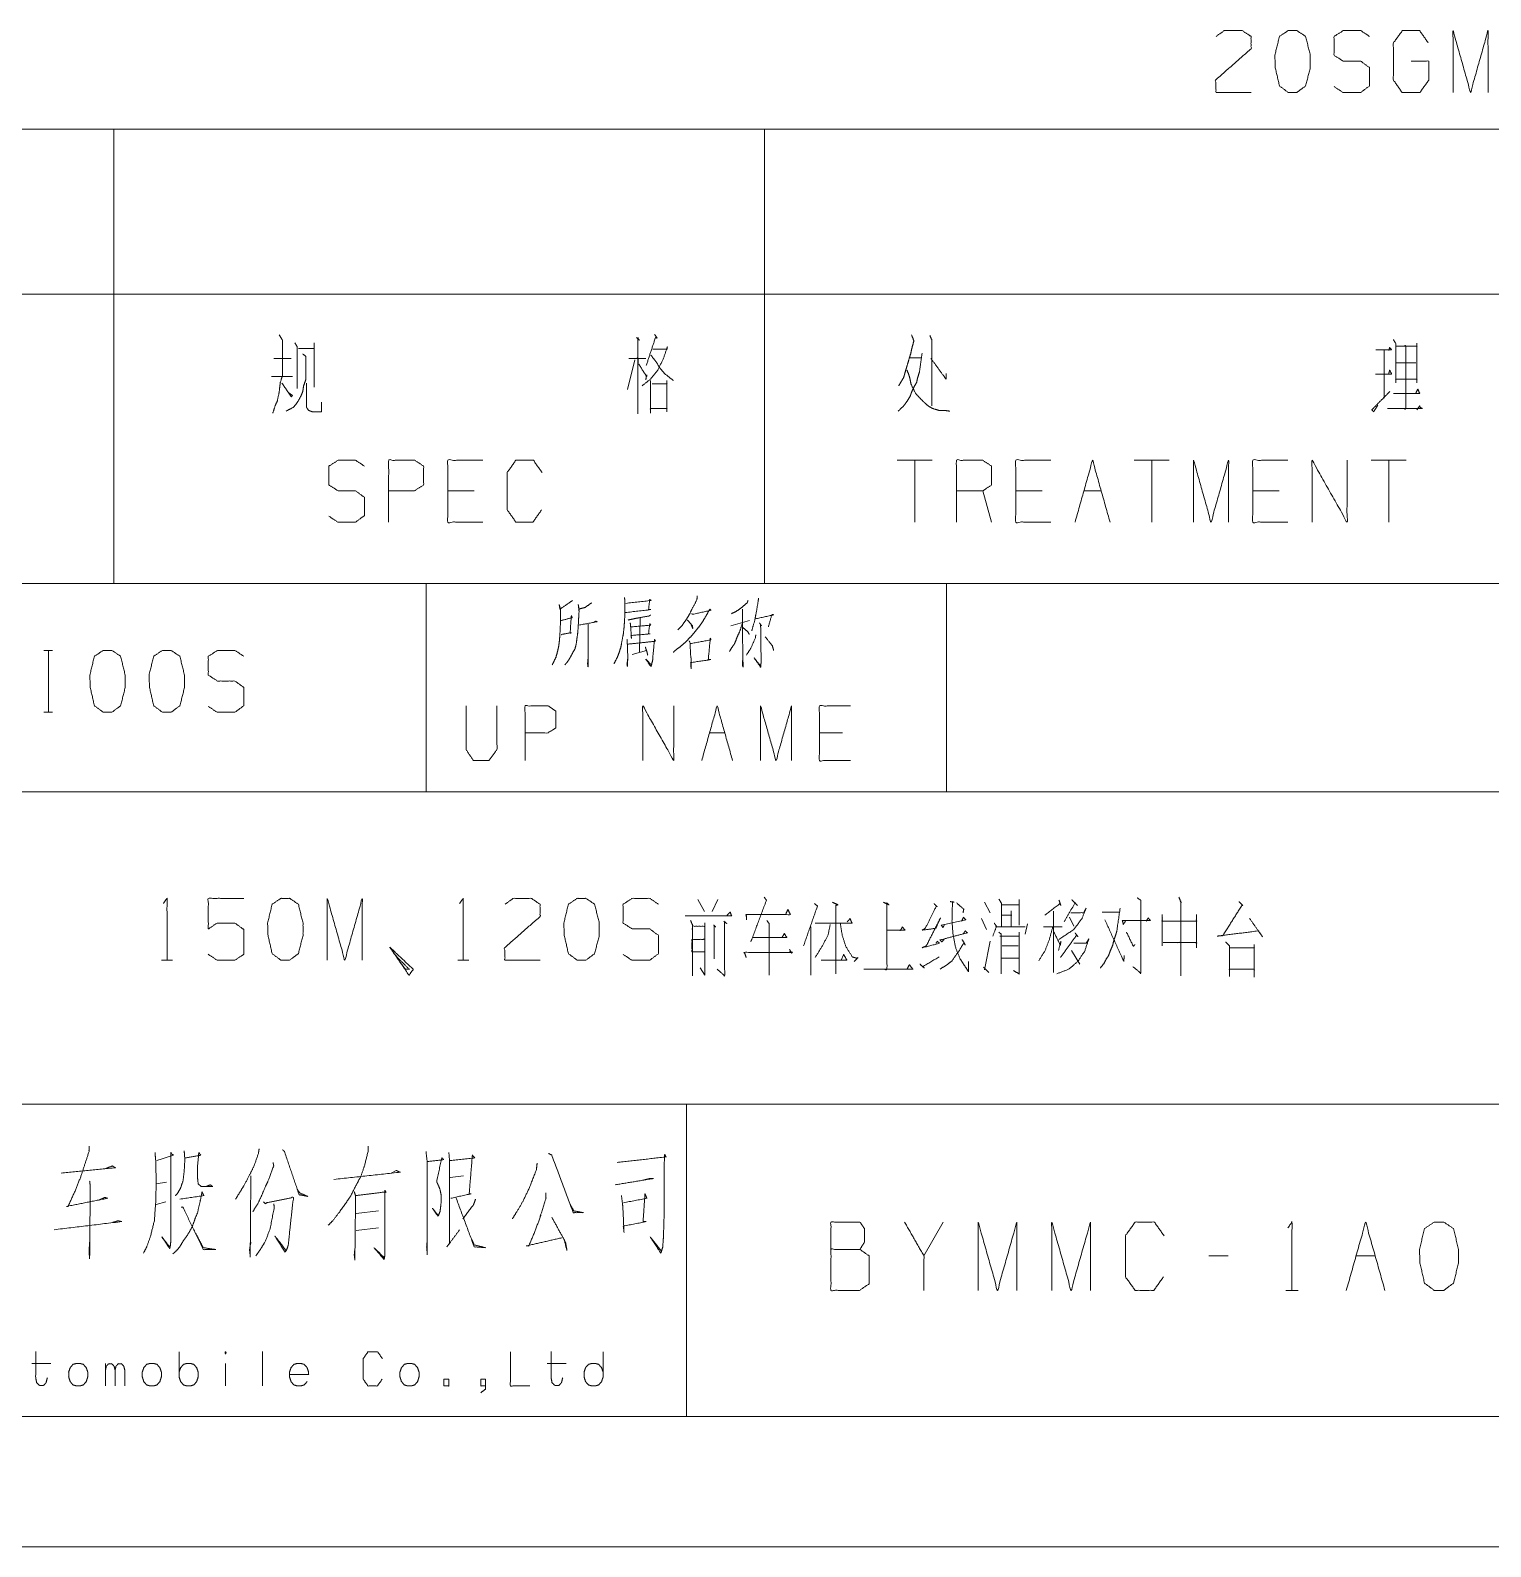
# Model space of a CAD drawing. Header units: millimetres. Extents: x 0 to 420, y 0 to 297.
# Drawn here: x 309.8 to 365.9, y 0 to 58.3 of the extents above; entities that cross this region are included whole.
import ezdxf

# ---------------------------------------------------------------- set-up
doc = ezdxf.new("R2010")
doc.units = ezdxf.units.MM
doc.layers.add('101', color=7, linetype='Continuous', true_color=0xffffff)

msp = doc.modelspace()

# ---------------------------------------------------------------- linework, layer by layer
at = {"layer": '101', "color": 72, "linetype": 'Continuous', "lineweight": 18}
for p, q in [((283, 54.463), (313, 54.463)), ((313, 54.463), (338, 54.463)), ((313, 54.463), (313, 48.113)), ((338, 54.463), (368, 54.463)), ((338, 54.463), (338, 48.113)), ((283, 48.113), (313, 48.113)), ((313, 48.113), (313, 37)), ((313, 48.113), (338, 48.113)), ((338, 48.113), (338, 37)), ((338, 48.113), (368, 48.113)), ((320.102, 46.025), (320.703, 46.025)), ((320.703, 46.25), (320.703, 44.55)), ((319.147, 45.65), (319.819, 45.65)), ((333.018, 45.6), (332.735, 44.45)), ((343.601, 45.675), (344.025, 45.675)), ((361.813, 45.95), (361.813, 44.125)), ((362.255, 45.475), (363.032, 45.475)), ((319.059, 44.95), (319.872, 44.95)), ((344.449, 41.737), (343.106, 41.737)), ((343.778, 41.737), (343.778, 39.362)), ((353.555, 41.737), (352.212, 41.737)), ((352.884, 41.737), (352.884, 39.362)), ((362.661, 41.737), (361.318, 41.737)), ((361.989, 41.737), (361.989, 39.362)), ((326.847, 40.563), (325.839, 40.563)), ((346.726, 39.362), (346.39, 40.563)), ((348.666, 40.563), (347.659, 40.563)), ((350.271, 40.563), (350.943, 40.563)), ((357.772, 40.563), (356.765, 40.563)), ((283, 37), (313, 37)), ((313, 37), (338, 37)), ((338, 37), (368, 37)), ((333.22, 35.666), (333.204, 34.364)), ((336.715, 35.379), (337.433, 35.578)), ((310.317, 34.432), (310.653, 34.432)), ((310.494, 34.432), (310.494, 32.057)), ((332.923, 34.275), (333.469, 34.43)), ((310.317, 32.057), (310.653, 32.057)), ((335.887, 31.261), (336.48, 31.261)), ((341.006, 31.261), (340.116, 31.261)), ((335.447, 24.857), (335.694, 24.407)), ((336.207, 24.857), (335.995, 24.407)), ((346.458, 24.757), (346.67, 24.357)), ((347.112, 24.657), (347.766, 24.657)), ((347.784, 24.857), (347.784, 23.882)), ((346.335, 24.132), (346.529, 23.707)), ((347.095, 24.257), (347.501, 24.257)), ((347.483, 24.432), (347.483, 23.807)), ((348.102, 23.932), (348.014, 23.532)), ((349.724, 24.182), (349.884, 23.832)), ((350.976, 24.382), (351.647, 24.382)), ((339.788, 23.807), (339.788, 21.957)), ((346.882, 23.807), (348.014, 23.807)), ((347.041, 23.457), (347.766, 23.457)), ((339.049, 22.782), (338.961, 22.957)), ((341.043, 22.732), (340.954, 22.532)), ((346.458, 22.157), (346.67, 23.257)), ((347.13, 23.082), (347.749, 23.082)), ((349.795, 22.907), (350.113, 22.382)), ((314.835, 22.532), (315.259, 22.532)), ((326.217, 22.532), (326.642, 22.532)), ((335.535, 22.232), (335.712, 21.957)), ((346.423, 22.257), (346.617, 22.057)), ((347.095, 22.607), (347.784, 22.607)), ((315.025, 14.005), (314.635, 13.936)), ((323.853, 14.454), (323.658, 14.35)), ((326.437, 14.247), (325.925, 14.178)), ((315, 13.246), (314.635, 13.143)), ((323.17, 12.901), (322.316, 12.798)), ((322.316, 12.142), (323.17, 12.246)), ((344.868, 12.469), (344.127, 11.172)), ((355.812, 11.172), (355.071, 11.172)), ((360.728, 11.172), (361.47, 11.172)), ((358.036, 9.847), (358.504, 9.847)), ((309.855, 7.043), (310.587, 7.043)), ((312.684, 6.174), (312.684, 7.043)), ((315.512, 6.519), (315.512, 7.485)), ((317.297, 7.043), (317.297, 6.174)), ((318.712, 7.499), (318.712, 6.174)), ((329.656, 7.043), (330.387, 7.043))]:
    msp.add_line(p, q, dxfattribs=at)
at = {"layer": '101', "color": 133, "linetype": 'Continuous', "lineweight": 18}
for p, q in [((235, 37), (415, 37)), ((325, 37), (325, 29)), ((345, 37), (345, 29)), ((235, 29), (415, 29)), ((285, 17), (394, 17)), ((335, 17), (335, 5)), ((25, 5), (415, 5)), ((235, 5), (415, 5)), ((0, 0), (420, 0))]:
    msp.add_line(p, q, dxfattribs=at)
at = {"layer": '101', "color": 72, "linetype": 'Continuous', "lineweight": 18}
for points, knots in [([(355.352, 58.02), (355.67, 58.245), (356.359, 58.245), (356.695, 58.02), (356.695, 57.545), (355.334, 56.345), (355.352, 55.87), (356.695, 55.87)], [0, 0, 0.069693, 0.192976, 0.265275, 0.350227, 0.674739, 0.759749, 1, 1]), ([(358.459, 55.87), (358.795, 56.12), (358.972, 56.82), (358.972, 57.295), (358.795, 58.02), (358.459, 58.245), (358.123, 58.245), (357.788, 58.02), (357.611, 57.295), (357.628, 56.82), (357.788, 56.12), (358.123, 55.87), (358.459, 55.87)], [0, 0, 0.06753, 0.183975, 0.260587, 0.380946, 0.446148, 0.500311, 0.565508, 0.685866, 0.762531, 0.878313, 0.945837, 1, 1]), ([(359.887, 56.095), (360.223, 55.87), (360.912, 55.87), (361.248, 56.12), (361.248, 56.82), (360.912, 57.07), (360.241, 57.07), (359.887, 57.295), (359.887, 58.02), (360.241, 58.245), (360.912, 58.245), (361.248, 58.02)], [0, 0, 0.068034, 0.184052, 0.25452, 0.372336, 0.442803, 0.555843, 0.626371, 0.748394, 0.818921, 0.931961, 1, 1]), ([(362.853, 57.07), (363.525, 57.07), (363.525, 56.345), (363.189, 55.87), (362.5, 55.87), (362.164, 56.345), (362.164, 57.77), (362.517, 58.245), (363.171, 58.245), (363.507, 57.77)], [0, 0, 0.103293, 0.214793, 0.304258, 0.410272, 0.499737, 0.718894, 0.809957, 0.910535, 1, 1]), ([(364.458, 55.87), (364.458, 58.245), (365.13, 55.87), (365.801, 58.245), (365.801, 55.87)], [0, 0, 0.245192, 0.499999, 0.754808, 1, 1]), ([(319.359, 46.55), (319.483, 46.35), (319.483, 45), (319.395, 44.7), (319.359, 44.375), (319.289, 44.025), (319.2, 43.825), (319.112, 43.55)], [0, 0, 0.076125, 0.513098, 0.614331, 0.720148, 0.835726, 0.906504, 1, 1]), ([(319.96, 46.25), (320.049, 46.1), (320.049, 44.5)], [0, 0, 0.098129, 1, 1]), ([(333.089, 46.45), (333.195, 46.35), (333.142, 46.425), (333.142, 43.525), (333.142, 45.65), (332.788, 45.65), (333.442, 45.65)], [0, 0, 0.023247, 0.037896, 0.500409, 0.839319, 0.895699, 1, 1]), ([(333.708, 46), (334.255, 46), (334.273, 46.1), (334.114, 45.625), (333.884, 45.175), (333.619, 44.85), (333.301, 44.6)], [0, 0, 0.220966, 0.26192, 0.463932, 0.667691, 0.836831, 1, 1]), ([(333.778, 46.575), (333.884, 46.425), (333.814, 46.45), (333.46, 45.375)], [0, 0, 0.132126, 0.186059, 1, 1]), ([(343.654, 46.55), (343.742, 46.325), (343.654, 46), (343.619, 45.825), (343.548, 45.6), (343.477, 45.35), (343.407, 45.125), (343.354, 44.925), (343.265, 44.775), (343.159, 44.6)], [0, 0, 0.116541, 0.278918, 0.364993, 0.478696, 0.603951, 0.71766, 0.817412, 0.901346, 1, 1]), ([(344.361, 46.525), (344.432, 46.35), (344.432, 43.825)], [0, 0, 0.06955, 1, 1]), ([(361.495, 45.975), (362.096, 45.975), (362.025, 46.075), (361.989, 45.95)], [0, 0, 0.704243, 0.847777, 1, 1]), ([(362.166, 46.375), (362.255, 46.225), (362.255, 44.725), (362.255, 44.85), (363.068, 44.85), (363.068, 44.725), (363.068, 46.225), (363.068, 46.125), (362.255, 46.125), (362.643, 46.125), (362.643, 43.725), (361.936, 43.725), (363.28, 43.725), (363.191, 43.775), (363.174, 43.825), (363.068, 43.675)], [0, 0, 0.016856, 0.162098, 0.174201, 0.252928, 0.265031, 0.410272, 0.419955, 0.498682, 0.536334, 0.76872, 0.837175, 0.967244, 0.977077, 0.982211, 1, 1]), ([(320.261, 45.825), (320.385, 45.725), (320.385, 44.85), (320.296, 44.6), (320.261, 44.375), (320.19, 44.2), (320.049, 43.95), (319.907, 43.775), (319.624, 43.625)], [0, 0, 0.062435, 0.405831, 0.509895, 0.599279, 0.673351, 0.786072, 0.874364, 1, 1]), ([(333.637, 45.775), (333.814, 45.55), (334.008, 45.25), (334.185, 45.05), (334.503, 44.8)], [0, 0, 0.21756, 0.48939, 0.692342, 1, 1]), ([(344.06, 45.85), (343.954, 45.125), (343.884, 44.9), (343.848, 44.725), (343.742, 44.55), (343.654, 44.35), (343.601, 44.2), (343.477, 44), (343.371, 43.85), (343.141, 43.625)], [0, 0, 0.296653, 0.392139, 0.46442, 0.547269, 0.635793, 0.700209, 0.795421, 0.869798, 1, 1]), ([(344.396, 45.65), (344.98, 44.85), (344.98, 45.075)], [0, 0, 0.814824, 1, 1]), ([(333.177, 45.425), (333.478, 44.95), (333.478, 45.025), (333.442, 44.825)], [0, 0, 0.668993, 0.75826, 1, 1]), ([(343.477, 45.2), (343.548, 45.025), (343.601, 44.825), (343.636, 44.65), (343.813, 44.3), (343.901, 44.2), (344.149, 43.95), (344.29, 43.825), (344.467, 43.725), (344.714, 43.65), (344.944, 43.65), (345.121, 43.625)], [0, 0, 0.075192, 0.15762, 0.228747, 0.384949, 0.438119, 0.578251, 0.653441, 0.734337, 0.837345, 0.928883, 1, 1]), ([(361.477, 45.05), (362.096, 45.05), (362.025, 45.2), (361.989, 45.075)], [0, 0, 0.676561, 0.857934, 1, 1]), ([(319.465, 44.7), (319.819, 44.175), (319.872, 44.225), (319.731, 44.325)], [0, 0, 0.720064, 0.802978, 1, 1]), ([(320.402, 44.7), (320.402, 43.775), (320.491, 43.65), (320.632, 43.6), (320.985, 43.6), (320.985, 43.975)], [0, 0, 0.472764, 0.551003, 0.627661, 0.808338, 1, 1]), ([(333.619, 44.8), (333.619, 43.55), (333.619, 43.725), (334.255, 43.725), (334.255, 43.6), (334.255, 44.8), (334.255, 44.675), (333.69, 44.675)], [0, 0, 0.306605, 0.34953, 0.505604, 0.536265, 0.830605, 0.861265, 1, 1]), ([(361.565, 43.85), (361.406, 43.6), (361.336, 43.675), (362.025, 44.375)], [0, 0, 0.214427, 0.289033, 1, 1]), ([(362.166, 44.3), (363.174, 44.3), (363.103, 44.475), (363.032, 44.325)], [0, 0, 0.739673, 0.878255, 1, 1]), ([(321.269, 39.588), (321.604, 39.362), (322.294, 39.362), (322.63, 39.613), (322.63, 40.313), (322.294, 40.563), (321.622, 40.563), (321.269, 40.788), (321.269, 41.513), (321.622, 41.737), (322.294, 41.737), (322.63, 41.513)], [0, 0, 0.068037, 0.184055, 0.25452, 0.372335, 0.4428, 0.555844, 0.626371, 0.748393, 0.81892, 0.931964, 1, 1]), ([(323.563, 39.362), (323.563, 41.737), (324.57, 41.737), (324.906, 41.513), (324.906, 40.788), (324.553, 40.563), (323.563, 40.563)], [0, 0, 0.401147, 0.571311, 0.639588, 0.762044, 0.832821, 1, 1]), ([(327.183, 39.362), (325.839, 39.362), (325.839, 41.737), (327.183, 41.737)], [0, 0, 0.26539, 0.73461, 1, 1]), ([(329.441, 39.838), (329.106, 39.362), (328.452, 39.362), (328.116, 39.838), (328.116, 41.263), (328.452, 41.737), (329.123, 41.737), (329.459, 41.263)], [0, 0, 0.114568, 0.243366, 0.357936, 0.638584, 0.753154, 0.885433, 1, 1]), ([(345.383, 39.362), (345.383, 41.737), (346.39, 41.737), (346.726, 41.513), (346.726, 40.788), (346.39, 40.563), (345.383, 40.563)], [0, 0, 0.400951, 0.571036, 0.639278, 0.761673, 0.829915, 1, 1]), ([(349.002, 39.362), (347.659, 39.362), (347.659, 41.737), (349.002, 41.737)], [0, 0, 0.26539, 0.73461, 1, 1]), ([(349.935, 39.362), (350.607, 41.737), (351.279, 39.362)], [0, 0, 0.499999, 1, 1]), ([(354.488, 39.362), (354.488, 41.737), (355.16, 39.362), (355.832, 41.737), (355.832, 39.362)], [0, 0, 0.245192, 0.500001, 0.754808, 1, 1]), ([(358.108, 39.362), (356.765, 39.362), (356.765, 41.737), (358.108, 41.737)], [0, 0, 0.26539, 0.73461, 1, 1]), ([(359.041, 39.362), (359.041, 41.737), (360.385, 39.362), (360.385, 41.737)], [0, 0, 0.317574, 0.682426, 1, 1]), ([(330.629, 36.351), (330.566, 36.307), (330.145, 36.02), (330.114, 36.196), (330.161, 36.02), (330.161, 35.446), (330.145, 35.092), (330.129, 34.849), (330.098, 34.606), (330.051, 34.386), (329.989, 34.165), (329.911, 34.01), (329.848, 33.878)], [0, 0, 0.024363, 0.186803, 0.243942, 0.302154, 0.485024, 0.597668, 0.675195, 0.753199, 0.825098, 0.89819, 0.953346, 1, 1]), ([(331.363, 36.262), (331.113, 36.086), (330.879, 36.02), (330.847, 36.196), (330.879, 35.931), (330.863, 35.666), (330.847, 35.379), (330.832, 35.136), (330.801, 34.916), (330.769, 34.673), (330.723, 34.496), (330.645, 34.364), (330.566, 34.209), (330.488, 34.077), (330.41, 33.966), (330.332, 33.878)], [0, 0, 0.096319, 0.172937, 0.229415, 0.313416, 0.396985, 0.487495, 0.564125, 0.634336, 0.711437, 0.768975, 0.817388, 0.871906, 0.920319, 0.962889, 1, 1]), ([(332.626, 36.461), (332.642, 36.262), (332.642, 35.909), (332.626, 35.578), (332.611, 35.357), (332.58, 35.07), (332.533, 34.827), (332.486, 34.562), (332.424, 34.364), (332.346, 34.165), (332.221, 33.922)], [0, 0, 0.076503, 0.212087, 0.33934, 0.424292, 0.535105, 0.630037, 0.733301, 0.813245, 0.895183, 1, 1]), ([(332.673, 36.24), (333.641, 36.351), (333.594, 36.395), (333.548, 35.998), (333.626, 35.998), (332.658, 35.887)], [0, 0, 0.39108, 0.416924, 0.577585, 0.60892, 1, 1]), ([(335.42, 36.527), (335.405, 36.373), (335.217, 36.02), (335.108, 35.799), (334.983, 35.6), (334.827, 35.379), (334.671, 35.225)], [0, 0, 0.101774, 0.363754, 0.525154, 0.678922, 0.85608, 1, 1]), ([(337.371, 36.351), (337.34, 36.262), (337.137, 36.086), (336.918, 35.931), (336.731, 35.843)], [0, 0, 0.111856, 0.433088, 0.752703, 1, 1]), ([(337.777, 36.439), (337.761, 36.329), (337.683, 35.865), (337.621, 35.556), (337.511, 35.181)], [0, 0, 0.086565, 0.451629, 0.696477, 1, 1]), ([(330.192, 35.026), (330.223, 35.048), (330.582, 35.114), (330.535, 35.092), (330.582, 35.777), (330.613, 35.688), (330.176, 35.578)], [0, 0, 0.022681, 0.239273, 0.269981, 0.676983, 0.732557, 1, 1]), ([(330.863, 35.401), (331.566, 35.534), (331.519, 35.556), (331.441, 35.512)], [0, 0, 0.834819, 0.895271, 1, 1]), ([(333.626, 35.799), (333.579, 35.755), (333.188, 35.688), (332.97, 35.644), (332.767, 35.6)], [0, 0, 0.07226, 0.516589, 0.766867, 1, 1]), ([(335.202, 35.843), (335.248, 35.821), (335.951, 35.975), (335.904, 36.02), (335.779, 35.799), (335.639, 35.556), (335.498, 35.357), (335.342, 35.158), (335.17, 34.96), (334.983, 34.761), (334.78, 34.584), (334.624, 34.474), (334.499, 34.364)], [0, 0, 0.017093, 0.254607, 0.275864, 0.359629, 0.452278, 0.53264, 0.616084, 0.70281, 0.792986, 0.881828, 0.944963, 1, 1]), ([(335.03, 35.6), (335.061, 35.578), (335.233, 35.379), (335.248, 35.269), (335.186, 35.423)], [0, 0, 0.066028, 0.519581, 0.712132, 1, 1]), ([(337.152, 36.02), (337.168, 34.275), (337.184, 33.79), (337.152, 33.878), (337.168, 34.077)], [0, 0, 0.691283, 0.883884, 0.921006, 1, 1]), ([(337.652, 35.644), (338.354, 35.799), (338.292, 35.821), (338.151, 35.335)], [0, 0, 0.557066, 0.608364, 1, 1]), ([(331.222, 35.446), (331.222, 33.812), (331.207, 33.922), (331.222, 34.099)], [0, 0, 0.849783, 0.907772, 1, 1]), ([(332.845, 35.49), (332.861, 35.335), (332.892, 34.894), (332.876, 35.004), (333.61, 35.07), (333.548, 35.07), (333.594, 35.468), (333.626, 35.401), (332.861, 35.335)], [0, 0, 0.056492, 0.217482, 0.258029, 0.525926, 0.548635, 0.694164, 0.720796, 1, 1]), ([(337.152, 35.468), (337.059, 35.181), (336.949, 34.938), (336.856, 34.695), (336.762, 34.562), (336.653, 34.386)], [0, 0, 0.251918, 0.474135, 0.691326, 0.826694, 1, 1]), ([(337.168, 35.313), (337.371, 35.136), (337.418, 35.048)], [0, 0, 0.729109, 1, 1]), ([(337.668, 35.026), (337.652, 34.916), (337.48, 34.518), (337.309, 34.253)], [0, 0, 0.129619, 0.632946, 1, 1]), ([(337.808, 35.49), (337.886, 35.379), (337.855, 35.401), (337.87, 34.231), (337.87, 33.944), (337.855, 33.79), (337.605, 34.143), (337.855, 33.834)], [0, 0, 0.051678, 0.066298, 0.513635, 0.623349, 0.682727, 0.848098, 1, 1]), ([(338.027, 34.96), (338.308, 34.606), (338.354, 34.43)], [0, 0, 0.711821, 1, 1]), ([(312.93, 32.057), (313.266, 32.307), (313.442, 33.007), (313.442, 33.482), (313.266, 34.207), (312.93, 34.432), (312.594, 34.432), (312.258, 34.207), (312.081, 33.482), (312.099, 33.007), (312.258, 32.307), (312.594, 32.057), (312.93, 32.057)], [0, 0, 0.067524, 0.18397, 0.260583, 0.380942, 0.446139, 0.500306, 0.565503, 0.685863, 0.762528, 0.878309, 0.945833, 1, 1]), ([(315.206, 32.057), (315.542, 32.307), (315.719, 33.007), (315.719, 33.482), (315.542, 34.207), (315.206, 34.432), (314.87, 34.432), (314.535, 34.207), (314.358, 33.482), (314.375, 33.007), (314.535, 32.307), (314.87, 32.057), (315.206, 32.057)], [0, 0, 0.067527, 0.183972, 0.260584, 0.380943, 0.446142, 0.500305, 0.565505, 0.685864, 0.762529, 0.87831, 0.945837, 1, 1]), ([(316.634, 32.282), (316.97, 32.057), (317.659, 32.057), (317.995, 32.307), (317.995, 33.007), (317.659, 33.257), (316.988, 33.257), (316.634, 33.482), (316.634, 34.207), (316.988, 34.432), (317.659, 34.432), (317.995, 34.207)], [0, 0, 0.068036, 0.184054, 0.254519, 0.372334, 0.4428, 0.555843, 0.62637, 0.748393, 0.81892, 0.931963, 1, 1]), ([(332.72, 34.849), (332.736, 34.651), (332.751, 34.143), (332.736, 33.812), (332.72, 33.9), (332.751, 34.121)], [0, 0, 0.147471, 0.523364, 0.768667, 0.835021, 1, 1]), ([(332.751, 34.673), (333.813, 34.783), (333.782, 34.849), (333.766, 34.739), (333.719, 34.231), (333.704, 34.032), (333.641, 33.812), (333.438, 34.099), (333.657, 33.878)], [0, 0, 0.374083, 0.399749, 0.43883, 0.61759, 0.687458, 0.767887, 0.891105, 1, 1]), ([(333.423, 34.562), (333.485, 34.386), (333.516, 34.253)], [0, 0, 0.579215, 1, 1]), ([(335.108, 34.805), (335.139, 34.739), (335.17, 34.187), (335.186, 34.121), (335.186, 33.723), (335.17, 33.9), (335.17, 33.966), (335.935, 34.077), (335.842, 34.077), (335.92, 34.894), (335.951, 34.849), (335.904, 34.827), (335.155, 34.695)], [0, 0, 0.018828, 0.160986, 0.178485, 0.280676, 0.326272, 0.343303, 0.542024, 0.566111, 0.777126, 0.791033, 0.804348, 1, 1]), ([(326.539, 32.299), (326.539, 30.621), (326.82, 30.202), (327.413, 30.202), (327.725, 30.621), (327.725, 32.299)], [0, 0, 0.337151, 0.438599, 0.557782, 0.662849, 1, 1]), ([(328.802, 30.202), (328.802, 32.299), (329.691, 32.299), (329.988, 32.1), (329.988, 31.46), (329.676, 31.261), (328.802, 31.261)], [0, 0, 0.401145, 0.571312, 0.639588, 0.762043, 0.832818, 1, 1]), ([(333.328, 30.202), (333.328, 32.299), (334.514, 30.202), (334.514, 32.299)], [0, 0, 0.317574, 0.682426, 1, 1]), ([(337.853, 30.202), (337.853, 32.299), (338.447, 30.202), (339.04, 32.299), (339.04, 30.202)], [0, 0, 0.245192, 0.5, 0.754808, 1, 1]), ([(341.303, 30.202), (340.116, 30.202), (340.116, 32.299), (341.303, 32.299)], [0, 0, 0.265389, 0.734611, 1, 1]), ([(314.906, 24.707), (315.047, 24.907), (315.047, 22.532)], [0, 0, 0.093487, 1, 1]), ([(316.634, 22.757), (316.97, 22.532), (317.659, 22.532), (317.995, 22.757), (317.995, 23.707), (317.659, 23.957), (316.97, 23.957), (316.634, 23.732), (316.634, 24.907), (317.995, 24.907)], [0, 0, 0.062229, 0.168343, 0.230572, 0.376815, 0.441265, 0.54738, 0.609609, 0.790489, 1, 1]), ([(319.759, 22.532), (320.095, 22.782), (320.272, 23.482), (320.272, 23.957), (320.095, 24.682), (319.759, 24.907), (319.423, 24.907), (319.087, 24.682), (318.911, 23.957), (318.928, 23.482), (319.087, 22.782), (319.423, 22.532), (319.759, 22.532)], [0, 0, 0.067524, 0.18397, 0.260582, 0.380941, 0.446138, 0.500304, 0.565503, 0.685862, 0.762527, 0.878307, 0.945834, 1, 1]), ([(321.205, 22.532), (321.205, 24.907), (321.877, 22.532), (322.548, 24.907), (322.548, 22.532)], [0, 0, 0.245192, 0.5, 0.754808, 1, 1]), ([(326.288, 24.707), (326.429, 24.907), (326.429, 22.532)], [0, 0, 0.093487, 1, 1]), ([(328.034, 24.682), (328.352, 24.907), (329.042, 24.907), (329.378, 24.682), (329.378, 24.207), (328.017, 23.007), (328.034, 22.532), (329.378, 22.532)], [0, 0, 0.069691, 0.192975, 0.265273, 0.350226, 0.674741, 0.759753, 1, 1]), ([(331.142, 22.532), (331.477, 22.782), (331.654, 23.482), (331.654, 23.957), (331.477, 24.682), (331.142, 24.907), (330.806, 24.907), (330.47, 24.682), (330.293, 23.957), (330.311, 23.482), (330.47, 22.782), (330.806, 22.532), (331.142, 22.532)], [0, 0, 0.067524, 0.18397, 0.260582, 0.380941, 0.446138, 0.500304, 0.565503, 0.685862, 0.762527, 0.878307, 0.945834, 1, 1]), ([(332.57, 22.757), (332.905, 22.532), (333.595, 22.532), (333.931, 22.782), (333.931, 23.482), (333.595, 23.732), (332.923, 23.732), (332.57, 23.957), (332.57, 24.682), (332.923, 24.907), (333.595, 24.907), (333.931, 24.682)], [0, 0, 0.068034, 0.184056, 0.254519, 0.372335, 0.442798, 0.555845, 0.62637, 0.748393, 0.818918, 0.931966, 1, 1]), ([(337.317, 24.082), (337.299, 24.282), (338.996, 24.282), (338.908, 24.482), (338.819, 24.307)], [0, 0, 0.086832, 0.820651, 0.915215, 1, 1]), ([(337.989, 24.957), (338.077, 24.832), (337.476, 23.232)], [0, 0, 0.082209, 1, 1]), ([(339.929, 24.707), (340.035, 24.607), (339.505, 23.082)], [0, 0, 0.0828, 1, 1]), ([(340.619, 24.757), (340.831, 24.657), (340.742, 24.632), (340.742, 22.007)], [0, 0, 0.079453, 0.11057, 1, 1]), ([(342.577, 24.757), (342.789, 24.657), (342.701, 24.732), (342.701, 22.182), (341.817, 22.182), (343.708, 22.182), (343.567, 22.357), (343.478, 22.182)], [0, 0, 0.038464, 0.057478, 0.475756, 0.620718, 0.930937, 0.967843, 1, 1]), ([(344.518, 24.707), (344.641, 24.582), (344.606, 24.607), (344.182, 23.757), (344.058, 23.682), (344.588, 23.757), (344.765, 24.157), (344.217, 23.082), (344.058, 23.007), (344.73, 23.182), (344.641, 23.257), (344.588, 23.182)], [0, 0, 0.038478, 0.04795, 0.255777, 0.287431, 0.404592, 0.500263, 0.76423, 0.802706, 0.95455, 0.979906, 1, 1]), ([(345.136, 24.782), (345.295, 24.757), (345.225, 24.782), (345.207, 24.032), (345.242, 23.557), (345.348, 23.007), (345.507, 22.607), (345.843, 22.082), (345.843, 22.482)], [0, 0, 0.046322, 0.067892, 0.283696, 0.420711, 0.581836, 0.705665, 0.884937, 1, 1]), ([(345.384, 24.732), (345.666, 24.482), (345.666, 24.507), (345.631, 24.357)], [0, 0, 0.678201, 0.723116, 1, 1]), ([(347.006, 24.882), (347.112, 24.707), (347.112, 23.807)], [0, 0, 0.185256, 1, 1]), ([(349.318, 24.832), (349.389, 24.632), (349.353, 24.707), (348.77, 24.257)], [0, 0, 0.205602, 0.285965, 1, 1]), ([(349.778, 24.357), (350.272, 24.357), (350.361, 24.532), (350.202, 24.132), (349.884, 23.707), (349.318, 23.332)], [0, 0, 0.212316, 0.296426, 0.481105, 0.708866, 1, 1]), ([(349.813, 24.857), (350.025, 24.632), (349.937, 24.732), (349.512, 24.007)], [0, 0, 0.241078, 0.34513, 1, 1]), ([(351.665, 24.532), (351.541, 23.657), (351.506, 23.532), (351.435, 23.332), (351.382, 23.107), (351.294, 22.907), (351.223, 22.707), (351.135, 22.582), (351.047, 22.407), (350.905, 22.232)], [0, 0, 0.358969, 0.411736, 0.497904, 0.591806, 0.680628, 0.766795, 0.828972, 0.908611, 1, 1]), ([(352.319, 24.932), (352.461, 24.832), (352.461, 22.032), (352.16, 22.282)], [0, 0, 0.051479, 0.883809, 1, 1]), ([(353.924, 24.957), (354.012, 24.732), (353.995, 24.782), (353.995, 21.932), (353.995, 23.207), (353.323, 23.207), (354.596, 23.207), (354.596, 23.007), (354.596, 24.282), (354.596, 24.032), (353.288, 24.032), (353.288, 24.282), (353.288, 23.082)], [0, 0, 0.022286, 0.027176, 0.289921, 0.407465, 0.469388, 0.586711, 0.605149, 0.722693, 0.745741, 0.866323, 0.88937, 1, 1]), ([(356.236, 24.782), (356.377, 24.632), (356.342, 24.632), (355.617, 23.482), (355.405, 23.457), (356.978, 23.657), (357.137, 23.432), (356.642, 24.132)], [0, 0, 0.045481, 0.053278, 0.353145, 0.400265, 0.750089, 0.810879, 1, 1]), ([(334.952, 24.232), (336.737, 24.232), (336.684, 24.382), (336.561, 24.257)], [0, 0, 0.842006, 0.917048, 1, 1]), ([(335.164, 24.057), (335.235, 23.882), (335.235, 21.932), (335.235, 23.832), (335.712, 23.832), (335.712, 23.957), (335.712, 21.957), (335.712, 23.332), (335.217, 23.332), (335.217, 22.857), (335.694, 22.857)], [0, 0, 0.019945, 0.226009, 0.426789, 0.477219, 0.490429, 0.701776, 0.847078, 0.899375, 0.94957, 1, 1]), ([(336.437, 24.032), (336.561, 23.932), (336.472, 24.007), (336.472, 21.932), (336.189, 22.182)], [0, 0, 0.058329, 0.10083, 0.861609, 1, 1]), ([(338.095, 24.057), (338.183, 23.932), (338.183, 21.957)], [0, 0, 0.071934, 1, 1]), ([(339.947, 23.957), (341.361, 23.957), (341.29, 24.132), (341.184, 24.007)], [0, 0, 0.80038, 0.907215, 1, 1]), ([(340.53, 23.907), (340.442, 23.482), (340.212, 23.057), (339.947, 22.632)], [0, 0, 0.3061, 0.646782, 1, 1]), ([(340.919, 23.932), (340.99, 23.482), (341.131, 23.057), (341.379, 22.657), (341.538, 22.607), (341.591, 22.632), (341.449, 22.482)], [0, 0, 0.252328, 0.500434, 0.760976, 0.853346, 0.885817, 1, 1]), ([(344.924, 23.907), (344.853, 23.782), (344.8, 23.882), (345.737, 24.082), (345.649, 24.182), (345.578, 24.032)], [0, 0, 0.094855, 0.169616, 0.802317, 0.890463, 1, 1]), ([(346.829, 23.957), (346.918, 23.832), (346.776, 23.457)], [0, 0, 0.276406, 1, 1]), ([(348.717, 23.807), (349.442, 23.807), (349.106, 23.807), (349.106, 24.407), (349.106, 22.057)], [0, 0, 0.180694, 0.264428, 0.414035, 1, 1]), ([(351.082, 24.082), (351.807, 22.482), (351.824, 22.707)], [0, 0, 0.886136, 1, 1]), ([(351.877, 24.032), (351.789, 23.907), (351.754, 24.057), (352.832, 24.057), (352.743, 24.157), (352.673, 24.032)], [0, 0, 0.092077, 0.184785, 0.83335, 0.913616, 1, 1]), ([(336.048, 23.882), (336.136, 23.807), (336.066, 23.832), (336.066, 22.582)], [0, 0, 0.080438, 0.132478, 1, 1]), ([(337.547, 23.407), (338.855, 23.407), (338.766, 23.557), (338.678, 23.407)], [0, 0, 0.789753, 0.894874, 1, 1]), ([(342.718, 23.682), (343.408, 23.682), (343.302, 23.807), (343.213, 23.657)], [0, 0, 0.670978, 0.830543, 1, 1]), ([(344.906, 23.332), (344.818, 23.232), (344.747, 23.307), (345.79, 23.582), (345.719, 23.657), (345.631, 23.532)], [0, 0, 0.084936, 0.150544, 0.836969, 0.902568, 1, 1]), ([(345.596, 23.332), (345.719, 23.107), (345.666, 23.207), (345.49, 22.907), (345.207, 22.507), (345.048, 22.382), (344.747, 22.182)], [0, 0, 0.144965, 0.208865, 0.405443, 0.682, 0.796218, 1, 1]), ([(347.006, 23.607), (347.095, 23.532), (347.095, 22.007)], [0, 0, 0.070643, 1, 1]), ([(347.784, 23.607), (347.784, 22.007), (347.572, 22.132)], [0, 0, 0.866656, 1, 1]), ([(349.071, 23.782), (348.947, 23.332), (348.788, 22.907), (348.54, 22.507)], [0, 0, 0.335544, 0.661817, 1, 1]), ([(349.124, 23.607), (349.371, 23.107), (349.389, 23.257), (349.3, 22.907)], [0, 0, 0.521433, 0.6626, 1, 1]), ([(349.884, 23.182), (350.361, 23.182), (350.467, 23.357), (350.308, 22.882), (350.043, 22.482), (349.689, 22.182), (349.23, 22.007)], [0, 0, 0.182288, 0.260445, 0.451781, 0.635079, 0.812174, 1, 1]), ([(349.937, 23.582), (350.043, 23.432), (349.99, 23.482), (349.371, 22.632)], [0, 0, 0.140457, 0.196169, 1, 1]), ([(351.913, 23.607), (352.178, 23.057), (352.231, 23.132)], [0, 0, 0.869223, 1, 1]), ([(323.746, 22.807), (324.347, 22.182), (324.206, 22.182), (323.605, 23.032), (324.347, 21.957), (324.507, 22.182), (323.605, 23.032)], [0, 0, 0.178025, 0.20706, 0.420795, 0.689031, 0.745609, 1, 1]), ([(337.299, 22.632), (337.229, 22.832), (339.067, 22.832), (338.961, 22.882)], [0, 0, 0.097865, 0.945913, 1, 1]), ([(340.177, 22.532), (341.167, 22.532), (341.043, 22.757)], [0, 0, 0.794016, 1, 1]), ([(355.723, 23.232), (355.865, 23.082), (355.865, 21.907), (355.865, 22.182), (356.819, 22.182), (356.819, 21.882), (356.819, 23.132), (356.819, 23.007), (355.882, 23.007)], [0, 0, 0.039471, 0.264467, 0.317125, 0.499887, 0.557333, 0.79669, 0.820626, 1, 1]), ([(343.97, 22.382), (344.146, 22.232), (344.076, 22.282), (344.712, 22.657)], [0, 0, 0.21932, 0.301255, 1, 1]), ([(312.05, 15.385), (312.05, 15.178), (311.733, 14.212), (311.513, 13.66), (311.245, 13.074), (311.196, 13.074), (312.757, 13.384), (312.66, 13.419), (312.44, 13.315)], [0, 0, 0.046524, 0.275032, 0.408545, 0.553501, 0.564465, 0.92219, 0.945453, 1, 1]), ([(314.659, 14.833), (315.293, 15.04), (315.196, 15.109), (315.196, 11.763), (315.171, 11.521), (315.147, 11.452), (314.854, 11.901), (315.147, 11.521)], [0, 0, 0.122094, 0.143965, 0.756447, 0.800872, 0.814266, 0.912285, 1, 1]), ([(315.708, 15.213), (315.732, 14.868), (315.708, 14.419), (315.659, 14.04), (315.561, 13.764), (315.439, 13.557), (315.366, 13.488)], [0, 0, 0.190955, 0.438946, 0.650198, 0.811822, 0.94447, 1, 1]), ([(315.757, 14.937), (316.342, 15.04), (316.269, 15.144), (316.22, 14.626), (316.22, 14.178), (316.244, 13.936), (316.366, 13.833), (316.805, 13.833), (316.708, 13.902), (316.537, 13.833)], [0, 0, 0.209703, 0.254415, 0.437769, 0.595975, 0.681595, 0.738019, 0.892888, 0.935041, 1, 1]), ([(318.585, 15.282), (318.561, 15.109), (318.39, 14.626), (318.219, 14.281), (318, 13.867), (317.829, 13.591), (317.683, 13.35)], [0, 0, 0.081145, 0.319756, 0.499049, 0.717311, 0.868474, 1, 1]), ([(319.488, 15.247), (319.561, 15.178), (320.122, 13.522), (320.463, 13.453), (320.146, 13.591), (320.049, 13.729)], [0, 0, 0.037082, 0.681737, 0.810185, 0.937687, 1, 1]), ([(322.779, 15.385), (322.779, 15.213), (322.633, 14.626), (322.487, 14.212), (322.34, 13.936), (322.072, 13.419), (321.682, 12.867), (321.414, 12.522), (321.243, 12.349)], [0, 0, 0.049752, 0.224095, 0.350741, 0.440842, 0.608969, 0.803946, 0.929998, 1, 1]), ([(324.998, 15.178), (325.047, 14.764), (325.047, 11.245), (325.023, 11.521), (325.047, 11.832)], [0, 0, 0.092137, 0.86992, 0.931161, 1, 1]), ([(310.977, 14.35), (313.05, 14.557), (312.952, 14.626), (312.684, 14.523)], [0, 0, 0.836554, 0.884532, 1, 1]), ([(314.586, 15.144), (314.61, 14.868), (314.635, 14.005), (314.61, 13.177), (314.561, 12.522), (314.415, 11.935), (314.269, 11.521), (314.147, 11.28)], [0, 0, 0.070329, 0.28934, 0.499598, 0.66644, 0.819873, 0.931329, 1, 1]), ([(319.122, 14.764), (319.146, 14.626), (318.927, 14.04), (318.829, 13.833), (318.683, 13.488), (318.536, 13.177), (318.341, 12.867)], [0, 0, 0.067376, 0.36846, 0.478481, 0.658656, 0.823687, 1, 1]), ([(325.071, 14.799), (325.681, 14.868), (325.608, 14.937), (325.413, 14.074), (325.413, 14.005), (325.462, 13.902), (325.535, 13.729), (325.584, 13.488), (325.584, 13.281), (325.559, 13.039), (325.535, 12.867), (325.462, 12.694), (325.242, 13.005), (325.462, 12.729)], [0, 0, 0.163216, 0.189965, 0.42515, 0.443501, 0.473931, 0.523766, 0.589292, 0.644345, 0.7089, 0.755234, 0.805069, 0.906205, 1, 1]), ([(325.876, 15.144), (325.901, 14.833), (325.901, 11.659), (325.803, 11.521), (326.291, 12.177)], [0, 0, 0.069653, 0.779472, 0.817267, 1, 1]), ([(325.925, 14.833), (326.876, 14.937), (326.779, 15.04), (326.657, 13.557), (326.73, 13.557), (325.949, 13.384)], [0, 0, 0.276542, 0.317649, 0.747834, 0.768982, 1, 1]), ([(329.266, 14.73), (329.241, 14.488), (328.973, 13.798), (328.729, 13.281), (328.485, 12.867), (328.315, 12.591)], [0, 0, 0.102841, 0.416511, 0.658903, 0.86249, 1, 1]), ([(329.705, 15.109), (329.827, 15.04), (330.656, 12.832), (331.046, 12.832), (330.681, 12.901), (330.534, 13.143)], [0, 0, 0.039541, 0.705114, 0.815247, 0.920312, 1, 1]), ([(332.338, 14.764), (334.216, 14.971), (334.168, 15.075), (334.143, 14.557), (334.143, 12.625), (334.119, 11.866), (334.094, 11.521), (334.046, 11.349), (334.021, 11.28), (333.607, 11.901), (334.021, 11.383)], [0, 0, 0.261649, 0.277493, 0.349233, 0.616764, 0.72192, 0.769813, 0.794637, 0.804771, 0.908172, 1, 1]), ([(312.074, 14.04), (312.099, 13.867), (312.074, 11.073), (312.05, 11.349), (312.074, 11.694)], [0, 0, 0.048504, 0.826565, 0.903707, 1, 1]), ([(318.268, 14.247), (318.244, 11.142), (318.219, 11.418), (318.268, 11.694)], [0, 0, 0.847819, 0.923473, 1, 1]), ([(321.462, 14.109), (323.999, 14.385), (323.853, 14.454)], [0, 0, 0.940373, 1, 1]), ([(332.265, 13.902), (333.729, 14.143), (333.582, 14.143), (333.314, 14.074)], [0, 0, 0.777945, 0.854701, 1, 1]), ([(315.537, 13.35), (316.464, 13.488), (316.391, 13.626), (316.318, 13.246), (316.22, 12.832), (316.122, 12.591), (316.025, 12.315), (315.878, 12.039), (315.683, 11.763), (315.537, 11.521), (315.391, 11.349), (315.269, 11.245)], [0, 0, 0.248088, 0.28944, 0.391759, 0.504363, 0.573317, 0.650816, 0.73352, 0.823008, 0.897766, 0.957654, 1, 1]), ([(318.756, 13.246), (318.829, 13.177), (318.878, 13.212), (319.902, 13.419), (319.756, 12.073), (319.707, 11.59), (319.634, 11.383), (319.585, 11.314), (319.195, 11.935), (319.609, 11.383)], [0, 0, 0.021075, 0.033595, 0.252602, 0.536206, 0.63793, 0.683936, 0.701643, 0.855333, 1, 1]), ([(322.243, 13.626), (322.292, 13.488), (322.267, 11.211), (322.267, 11.004), (322.243, 11.211), (322.267, 11.452)], [0, 0, 0.047497, 0.786427, 0.853598, 0.921235, 1, 1]), ([(322.292, 13.488), (323.414, 13.626), (323.414, 13.695), (323.462, 13.626), (323.414, 13.591), (323.414, 11.176), (323.389, 11.038), (322.999, 11.487), (323.389, 11.107)], [0, 0, 0.224398, 0.238094, 0.254868, 0.266729, 0.746112, 0.77393, 0.891944, 1, 1]), ([(326.145, 13.419), (326.852, 11.521), (327.291, 11.487), (326.852, 11.59), (326.754, 11.797)], [0, 0, 0.643821, 0.783835, 0.927246, 1, 1]), ([(329.607, 13.591), (329.607, 13.384), (329.388, 12.694), (329.412, 12.729), (329.193, 12.142), (328.949, 11.556), (328.851, 11.556), (330.217, 11.866)], [0, 0, 0.05545, 0.249412, 0.26073, 0.428483, 0.598637, 0.624772, 1, 1]), ([(332.509, 13.488), (332.558, 13.074), (332.607, 12.073), (332.582, 12.315), (333.46, 12.487), (333.338, 12.487), (333.411, 13.557), (333.485, 13.384), (332.582, 13.212)], [0, 0, 0.08584, 0.292105, 0.342087, 0.526357, 0.55147, 0.772215, 0.810799, 1, 1]), ([(315.586, 13.039), (315.659, 13.039), (316.439, 11.418), (316.927, 11.418), (316.439, 11.487), (316.147, 12.039)], [0, 0, 0.021039, 0.538448, 0.678706, 0.82036, 1, 1]), ([(319.146, 13.177), (319.17, 13.039), (319, 12.177), (318.805, 11.694), (318.634, 11.418), (318.463, 11.176)], [0, 0, 0.064861, 0.471802, 0.712904, 0.863112, 1, 1]), ([(326.901, 13.35), (326.828, 13.143), (326.413, 12.591)], [0, 0, 0.241282, 1, 1]), ([(310.708, 12.177), (313.294, 12.487), (313.172, 12.522), (312.952, 12.453)], [0, 0, 0.879479, 0.922284, 1, 1]), ([(329.827, 12.66), (330.363, 11.694), (330.412, 11.383), (330.315, 11.763)], [0, 0, 0.610117, 0.783655, 1, 1]), ([(340.556, 11.421), (340.556, 12.469), (341.669, 12.469), (341.844, 12.221), (341.844, 11.697), (341.669, 11.421), (340.556, 11.421), (340.556, 9.847), (341.649, 9.847), (342.02, 10.096), (342.02, 11.172), (341.669, 11.421)], [0, 0, 0.115917, 0.238847, 0.272469, 0.330428, 0.366584, 0.489513, 0.663389, 0.784162, 0.833485, 0.952453, 1, 1]), ([(344.127, 9.847), (344.127, 11.172), (343.385, 12.469)], [0, 0, 0.469957, 1, 1]), ([(346.214, 9.847), (346.214, 12.469), (346.955, 9.847), (347.697, 12.469), (347.697, 9.847)], [0, 0, 0.245192, 0.5, 0.754808, 1, 1]), ([(349.043, 9.847), (349.043, 12.469), (349.784, 9.847), (350.526, 12.469), (350.526, 9.847)], [0, 0, 0.245192, 0.499999, 0.754808, 1, 1]), ([(353.335, 10.372), (352.964, 9.847), (352.242, 9.847), (351.871, 10.372), (351.871, 11.945), (352.242, 12.469), (352.983, 12.469), (353.354, 11.945)], [0, 0, 0.114569, 0.243366, 0.357935, 0.638584, 0.753153, 0.885431, 1, 1]), ([(358.114, 12.249), (358.27, 12.469), (358.27, 9.847)], [0, 0, 0.093489, 1, 1]), ([(360.357, 9.847), (361.099, 12.469), (361.84, 9.847)], [0, 0, 0.499999, 1, 1]), ([(364.103, 9.847), (364.474, 10.123), (364.669, 10.896), (364.669, 11.421), (364.474, 12.221), (364.103, 12.469), (363.732, 12.469), (363.362, 12.221), (363.167, 11.421), (363.186, 10.896), (363.362, 10.123), (363.732, 9.847), (364.103, 9.847)], [0, 0, 0.067525, 0.183971, 0.260584, 0.380944, 0.446141, 0.500306, 0.565504, 0.685864, 0.762529, 0.87831, 0.945835, 1, 1]), ([(310.45, 6.491), (310.401, 6.298), (310.294, 6.188), (310.157, 6.188), (310.04, 6.298), (310.001, 6.491), (310.001, 7.499)], [0, 0, 0.107406, 0.190396, 0.26402, 0.350759, 0.456999, 1, 1]), ([(311.328, 6.34), (311.435, 6.215), (311.572, 6.174), (311.698, 6.174), (311.835, 6.215), (311.942, 6.34), (312.001, 6.519), (312.001, 6.712), (311.942, 6.878), (311.835, 7.002), (311.698, 7.043), (311.572, 7.043), (311.435, 7.002), (311.328, 6.878), (311.269, 6.712), (311.269, 6.519), (311.328, 6.34)], [0, 0, 0.063224, 0.118198, 0.167051, 0.222025, 0.285248, 0.357933, 0.432348, 0.5, 0.563224, 0.618198, 0.667051, 0.722025, 0.785248, 0.8529, 0.927315, 1, 1]), ([(312.684, 6.781), (312.713, 6.933), (312.81, 7.03), (312.918, 7.03), (313.015, 6.933), (313.054, 6.781), (313.054, 6.174)], [0, 0, 0.118877, 0.224452, 0.306993, 0.412569, 0.533091, 1, 1]), ([(313.054, 6.781), (313.084, 6.933), (313.181, 7.03), (313.298, 7.03), (313.386, 6.933), (313.425, 6.781), (313.425, 6.174)], [0, 0, 0.118605, 0.223938, 0.31376, 0.413913, 0.53416, 1, 1]), ([(314.156, 6.34), (314.264, 6.215), (314.4, 6.174), (314.527, 6.174), (314.664, 6.215), (314.771, 6.34), (314.83, 6.519), (314.83, 6.712), (314.771, 6.878), (314.664, 7.002), (314.527, 7.043), (314.4, 7.043), (314.264, 7.002), (314.156, 6.878), (314.098, 6.712), (314.098, 6.519), (314.156, 6.34)], [0, 0, 0.063224, 0.118198, 0.167051, 0.222025, 0.285248, 0.357933, 0.432348, 0.5, 0.563224, 0.618198, 0.667051, 0.722025, 0.785248, 0.8529, 0.927315, 1, 1]), ([(315.512, 6.519), (315.571, 6.34), (315.678, 6.215), (315.815, 6.174), (315.942, 6.174), (316.078, 6.215), (316.185, 6.34), (316.244, 6.519), (316.244, 6.712), (316.185, 6.878), (316.078, 7.002), (315.942, 7.043), (315.815, 7.043), (315.678, 7.002), (315.571, 6.878), (315.512, 6.712)], [0, 0, 0.078529, 0.146835, 0.206229, 0.25901, 0.318404, 0.38671, 0.465239, 0.545636, 0.618727, 0.687034, 0.746428, 0.799208, 0.858602, 0.926909, 1, 1]), ([(317.297, 7.402), (317.317, 7.457), (317.297, 7.499), (317.278, 7.457), (317.297, 7.402)], [0, 0, 0.280627, 0.5, 0.719373, 1, 1]), ([(320.428, 6.34), (320.321, 6.215), (320.185, 6.174), (320.058, 6.174), (319.921, 6.215), (319.814, 6.34), (319.755, 6.519), (319.755, 6.712), (319.814, 6.878), (319.921, 7.002), (320.058, 7.043), (320.185, 7.043), (320.321, 7.002), (320.428, 6.878), (320.487, 6.712), (320.487, 6.616), (319.755, 6.616)], [0, 0, 0.053947, 0.100856, 0.142541, 0.189449, 0.243396, 0.305417, 0.368913, 0.426639, 0.480586, 0.527495, 0.56918, 0.616088, 0.670035, 0.727761, 0.759509, 1, 1]), ([(323.316, 6.436), (323.13, 6.174), (322.769, 6.174), (322.584, 6.436), (322.584, 7.223), (322.769, 7.485), (323.14, 7.485), (323.325, 7.223)], [0, 0, 0.114567, 0.24337, 0.357937, 0.638582, 0.753149, 0.885433, 1, 1]), ([(324.057, 6.34), (324.164, 6.215), (324.301, 6.174), (324.428, 6.174), (324.564, 6.215), (324.672, 6.34), (324.73, 6.519), (324.73, 6.712), (324.672, 6.878), (324.564, 7.002), (324.428, 7.043), (324.301, 7.043), (324.164, 7.002), (324.057, 6.878), (323.998, 6.712), (323.998, 6.519), (324.057, 6.34)], [0, 0, 0.063224, 0.118198, 0.167051, 0.222025, 0.285248, 0.357933, 0.432348, 0.5, 0.563224, 0.618198, 0.667051, 0.722025, 0.785248, 0.8529, 0.927315, 1, 1]), ([(328.241, 7.485), (328.241, 6.174), (328.983, 6.174)], [0, 0, 0.638728, 1, 1]), ([(330.251, 6.491), (330.202, 6.298), (330.095, 6.188), (329.958, 6.188), (329.841, 6.298), (329.802, 6.491), (329.802, 7.499)], [0, 0, 0.107406, 0.190396, 0.26402, 0.350759, 0.456999, 1, 1]), ([(331.802, 7.485), (331.802, 6.519), (331.743, 6.34), (331.636, 6.215), (331.499, 6.174), (331.373, 6.174), (331.236, 6.215), (331.129, 6.34), (331.07, 6.519), (331.07, 6.712), (331.129, 6.878), (331.236, 7.002), (331.373, 7.043), (331.499, 7.043), (331.636, 7.002), (331.743, 6.878), (331.802, 6.712)], [0, 0, 0.286727, 0.342739, 0.39146, 0.433824, 0.471471, 0.513835, 0.562557, 0.618569, 0.675914, 0.728048, 0.77677, 0.819134, 0.856781, 0.899145, 0.947866, 1, 1]), ([(325.686, 6.174), (325.871, 6.174), (325.871, 6.436), (325.686, 6.436), (325.686, 6.174)], [0, 0, 0.207087, 0.5, 0.707087, 1, 1]), ([(327.286, 6.174), (327.1, 6.174), (327.1, 6.436), (327.286, 6.436), (327.286, 6.05), (327.1, 5.912)], [0, 0, 0.148246, 0.357931, 0.506176, 0.815186, 1, 1])]:
    msp.add_open_spline(points, degree=1, knots=knots, dxfattribs=at)
msp.add_open_spline([(335.591, 30.202), (336.184, 32.299), (336.777, 30.202)], degree=1, dxfattribs=at)

doc.saveas('drawing.dxf')
